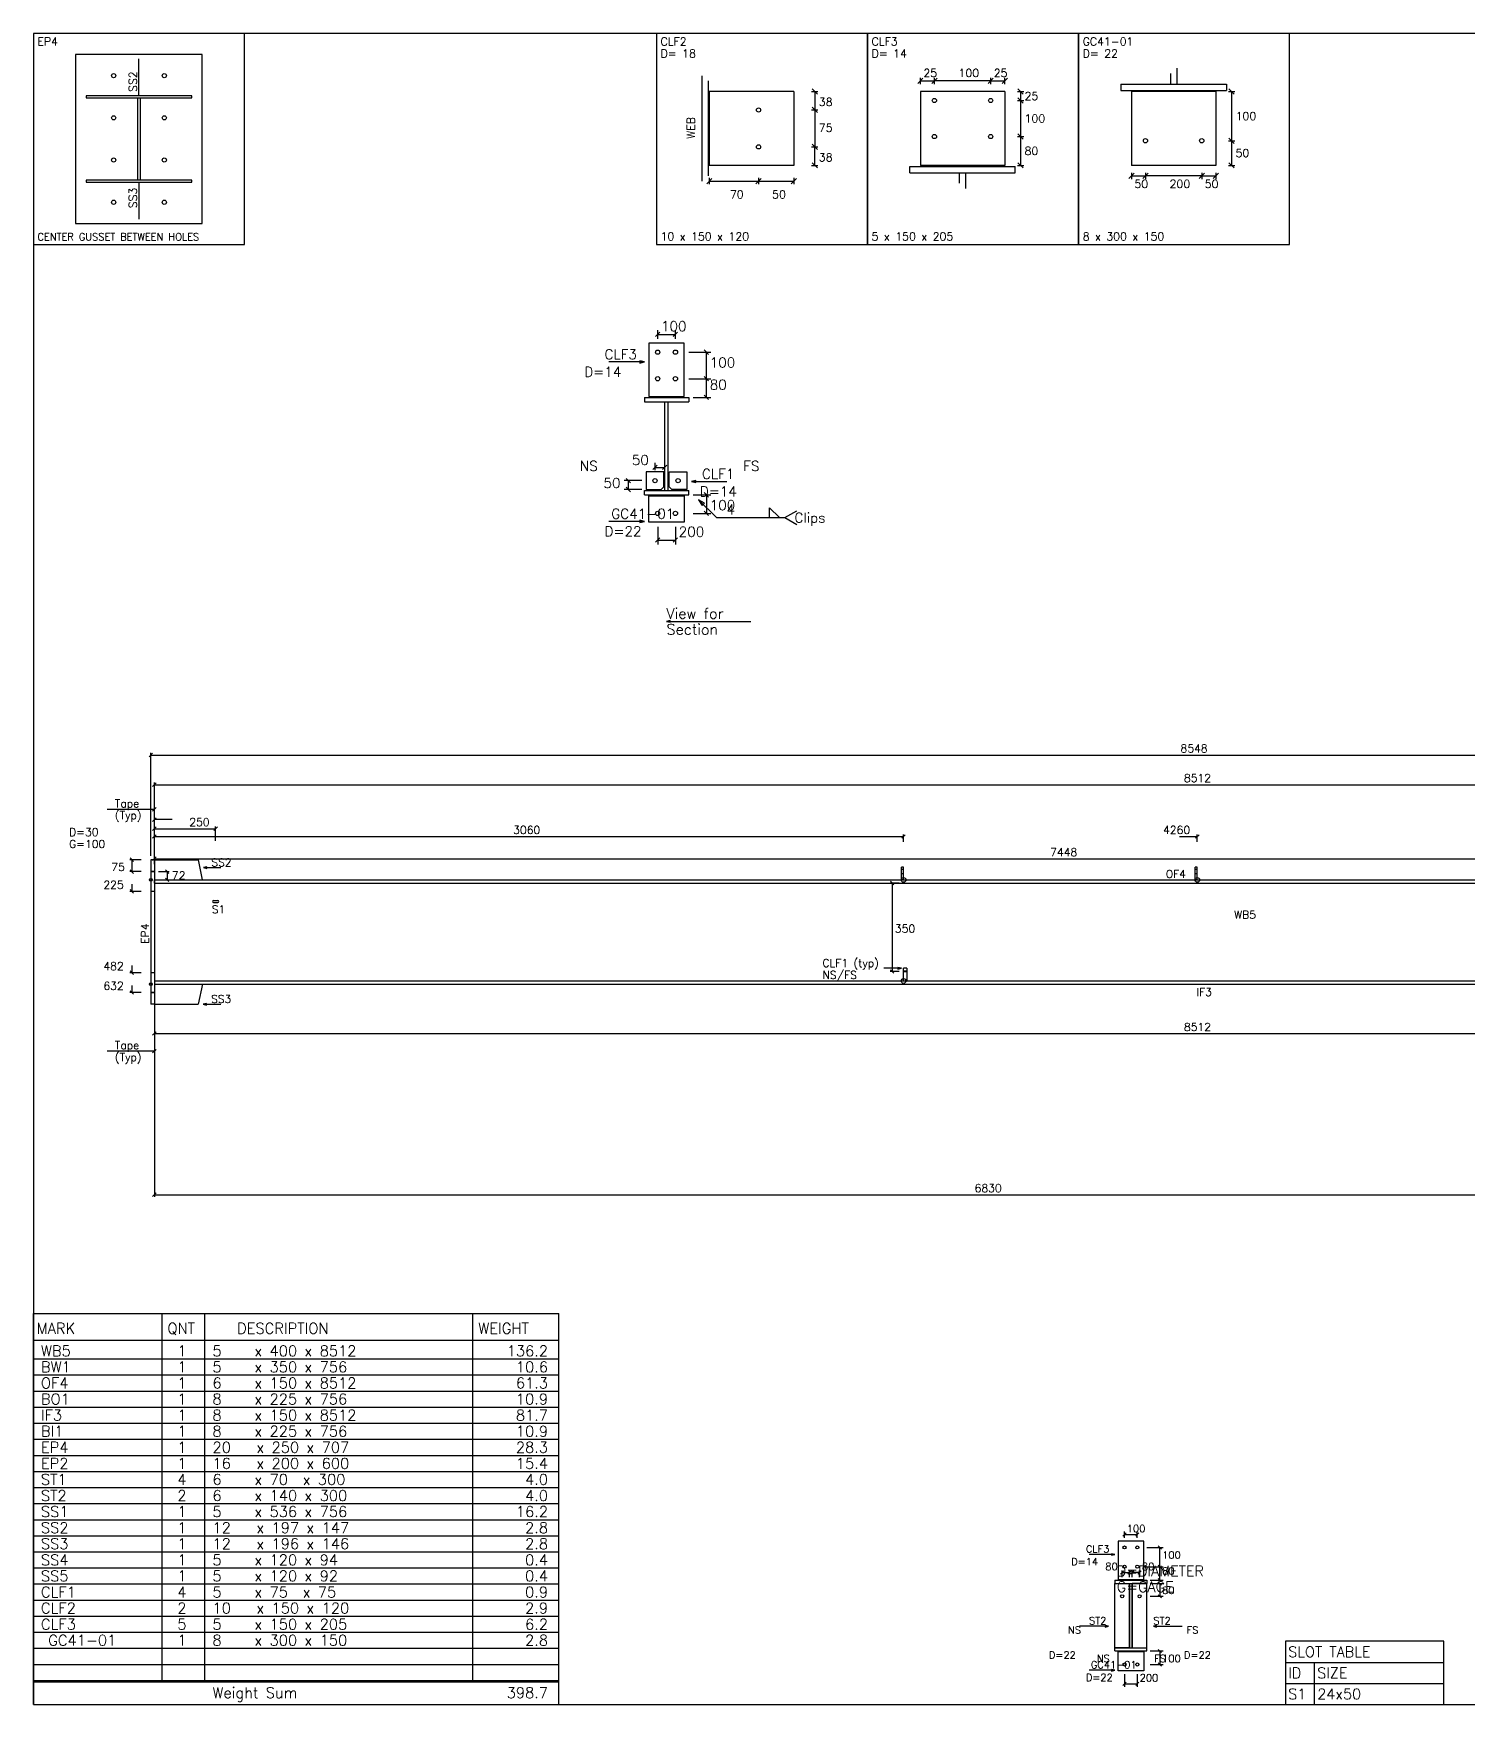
# Model space of a CAD drawing. Extents: x 0 to 879, y 0 to 594.
# Drawn here: x 0 to 510, y 0 to 594 of the extents above; entities that cross this region are included whole.
import ezdxf
from ezdxf.enums import TextEntityAlignment as Align

# ---------------------------------------------------------------- set-up
doc = ezdxf.new("R2010")
doc.units = 0
doc.linetypes.add('CONTIN', pattern=[0])
doc.linetypes.add('DASHED', pattern=[2.3812, 1.5875, -0.7937])
doc.layers.get('0').update_dxf_attribs({"linetype": 'CONTIN'})
for name, color, linetype in [('1', 7, 'CONTIN'), ('11', 7, 'CONTIN'), ('12', 2, 'CONTIN'), ('13', 2, 'CONTIN'), ('14', 7, 'CONTIN'), ('15', 6, 'CONTIN'), ('2', 7, 'CONTIN'), ('21', 7, 'CONTIN'), ('22', 7, 'CONTIN'), ('3', 1, 'CONTIN'), ('4', 1, 'CONTIN'), ('5', 7, 'CONTIN'), ('6', 4, 'CONTIN'), ('7', 3, 'DASHED'), ('9', 7, 'CONTIN')]:
    doc.layers.add(name, color=color, linetype=linetype)
doc.styles.add('SIMPLEX', font='SIMPLEX')

# ---------------------------------------------------------------- blocks, each defined once
blk = doc.blocks.new('SLOTTD')
at = {"layer": '6'}
for p, q in [((-25.4, 12.7), (25.4, 12.7)), ((-25.4, -12.7), (25.4, -12.7))]:
    blk.add_line(p, q, dxfattribs=at)
for centre, start, end in [((-25.4, 0), 90, 270), ((25.4, 0), 270, 90)]:
    blk.add_arc(centre, 12.7, start, end, dxfattribs=at)
blk = doc.blocks.new('ARROW')
at = {"layer": '2'}
blk.add_line((-0.635, -0.635), (0.635, 0.635), dxfattribs=at)
blk = doc.blocks.new('FLGHOL')
at = {"layer": '6'}
blk.add_solid([(-6.35, 0), (6.35, 0), (-6.35, 25.4), (6.35, 25.4)], dxfattribs=at)
blk = doc.blocks.new('WEBCLP2', base_point=(0, 152.4))
at = {"layer": '13'}
for p, q in [((-12.7, 0), (-12.7, 203.2)), ((-12.7, 203.2), (12.7, 203.2)), ((12.7, 0), (12.7, 203.2)), ((-12.7, 0), (12.7, 0))]:
    blk.add_line(p, q, dxfattribs=at)
at = {"layer": '6'}
for points in [[(-12.7, 144.78), (12.7, 144.78), (-12.7, 160.02), (12.7, 160.02)], [(-12.7, 43.18), (12.7, 43.18), (-12.7, 58.42), (12.7, 58.42)]]:
    blk.add_solid(points, dxfattribs=at)
blk = doc.blocks.new('ARROWP')
for p, q in [((0, 0), (-1.27, 0.317)), ((-1.27, 0.317), (-1.27, -0.317)), ((-1.27, -0.317), (0, 0))]:
    blk.add_line(p, q)
blk = doc.blocks.new('GRTCLPB')
at = {"layer": '13'}
for p, q in [((-12.7, 0), (-12.7, 152.4)), ((-12.7, 152.4), (12.7, 152.4)), ((-12.7, 0), (12.7, 0)), ((12.7, 0), (12.7, 152.4))]:
    blk.add_line(p, q, dxfattribs=at)
at = {"layer": '6'}
for points in [[(-12.7, 119.38), (12.7, 119.38), (-12.7, 134.62), (12.7, 134.62)], [(-12.7, 68.58), (12.7, 68.58), (-12.7, 83.82), (12.7, 83.82)]]:
    blk.add_solid(points, dxfattribs=at)
blk = doc.blocks.new('GRTCLP1')
at = {"layer": '13'}
for p, q in [((-12.7, 0), (-12.7, 101.6)), ((-12.7, 101.6), (12.7, 101.6)), ((-12.7, 0), (12.7, 0)), ((12.7, 0), (12.7, 101.6))]:
    blk.add_line(p, q, dxfattribs=at)
at = {"layer": '6'}
blk.add_solid([(-12.7, 68.58), (12.7, 68.58), (-12.7, 83.82), (12.7, 83.82)], dxfattribs=at)
blk = doc.blocks.new('BRCCLP', base_point=(12.7, 0))
at = {"layer": '1'}
blk.add_solid([(-12.7, 68.58), (12.7, 68.58), (-12.7, 83.82), (12.7, 83.82)], dxfattribs=at)
at = {"layer": '2'}
for p in [(-12.7, 101.6), (12.7, 0)]:
    blk.add_line(p, (12.7, 101.6), dxfattribs=at)
blk = doc.blocks.new('CIRCLE')
at = {"layer": '1'}
blk.add_circle((0, 0), 10.2, dxfattribs=at)
blk = doc.blocks.new('ASMPIECE', base_point=(12590, -5.999))
at = {"layer": '1'}
for p, q in [((12590, -5.999), (12590, 6.971)), ((12590, 6.971), (21102.48, 6.97)), ((21102.48, -5.999), (21102.48, 6.97)), ((12590, -5.999), (12590, -405.999)), ((12590, -5.999), (21102.48, -5.999)), ((21102.48, -406), (21102.48, -5.999)), ((12590, -405.999), (12590, -418.969)), ((12590, -405.999), (21102.48, -406)), ((15662.97, -354.121), (15662.97, -406)), ((18362.97, -354.122), (18362.97, -406)), ((21102.48, -406), (21102.48, -418.969)), ((12590, -418.969), (21102.48, -418.969)), ((18147.52, -418.969), (18633.2, -1174.968)), ((18684, -1174.968), (18684, -418.969)), ((19050, -418.969), (18684, -418.969)), ((18696.97, -1174.968), (18696.97, -418.969)), ((19037.03, -418.969), (19037.03, -1174.968)), ((19050, -418.969), (19050, -1174.968)), ((18684, -1174.968), (18633.2, -1174.968)), ((19050, -1174.968), (18684, -1174.968))]:
    blk.add_line(p, q, dxfattribs=at)
at = {"layer": '12'}
for p, q in [((12590, 89.256), (12575.59, 89.256)), ((12575.59, 89.256), (12575.59, -501.254)), ((12590, 89.256), (12590, -501.254)), ((21102.48, 89.255), (21116.89, 89.255)), ((21102.48, 89.255), (21102.48, -501.255)), ((21116.89, 89.255), (21116.89, -501.255)), ((12590, -501.254), (12575.59, -501.254)), ((21102.48, -501.255), (21116.89, -501.255))]:
    blk.add_line(p, q, dxfattribs=at)
at = {"layer": '15'}
for centre in [(15650.001, 6.971), (16850, 6.971), (18350, 6.97), (19850, 6.97), (20850.002, 6.97), (20037.5, -49.231), (15650, -406), (18350, -406), (19424.322, -418.969)]:
    blk.add_circle(centre, 9.684, dxfattribs=at)
at = {"layer": '2'}
for p, q in [((12575.59, 104.919), (12575.59, 525.755)), ((12575.59, 517.108), (21116.89, 517.108)), ((21116.89, 104.918), (21116.89, 525.754)), ((12590, 93.435), (12590, 404.705)), ((12590, 396.059), (21102.48, 396.058)), ((21102.48, 93.434), (21102.48, 404.705)), ((12590, 91.949), (12590, 262.04)), ((12662.05, 253.393), (12590, 253.393)), ((12590, 166.929), (12590, 224.572)), ((12590, 215.925), (12840, 215.925)), ((12840, 166.929), (12840, 224.572)), ((18611.95, 253.393), (18684, 253.393)), ((18684, 66.054), (18684, 262.039)), ((18977.95, 253.393), (19050, 253.393)), ((19050, 66.054), (19050, 262.039)), ((19347.95, 253.393), (19420, 253.393)), ((19420, 66.054), (19420, 262.039)), ((19815.41, 215.925), (19850, 215.925)), ((19850, 166.929), (19850, 224.572)), ((20115.41, 261.117), (20150, 261.117)), ((20150, 166.929), (20150, 269.763)), ((12590, 162.606), (12590, 192.868)), ((12590, 184.222), (15650, 184.222)), ((15650, 162.606), (15650, 192.868)), ((16777.95, 184.222), (16850, 184.222)), ((16850, 162.606), (16850, 192.868)), ((18277.95, 184.222), (18350, 184.222)), ((18350, 162.606), (18350, 192.868)), ((19777.95, 184.222), (19850, 184.222)), ((19850, 162.606), (19850, 192.868)), ((20777.95, 184.222), (20850, 184.222)), ((20850, 162.606), (20850, 192.868)), ((12535.24, 89.256), (12489.12, 89.256)), ((12497.77, 89.256), (12497.77, 40.836)), ((12590, 71.819), (12590, 102.081)), ((12590, 93.435), (20037.5, 93.434)), ((20037.5, 71.818), (20037.5, 102.081)), ((21157.24, 89.255), (21203.35, 89.255)), ((21194.71, 89.255), (21194.71, 40.835)), ((12535.24, 40.836), (12489.12, 40.836)), ((12607.29, 40.836), (12650.52, 40.836)), ((12607.29, 6.971), (12650.52, 6.971)), ((12641.88, 40.836), (12641.88, 6.971)), ((21085.18, 40.835), (21041.95, 40.835)), ((21085.18, 6.97), (21041.95, 6.97)), ((21050.6, 40.835), (21050.6, 6.97)), ((21157.24, 40.835), (21203.35, 40.835)), ((12535.24, -39.864), (12489.12, -39.864)), ((12497.77, -11.043), (12497.77, -39.864)), ((15632.71, -5.999), (15595.24, -5.999)), ((15603.88, -5.999), (15603.88, -367.091)), ((18367.29, -5.999), (18404.76, -5.999)), ((18396.11, -5.999), (18396.11, -367.091)), ((19832.71, -5.999), (19795.24, -5.999)), ((19803.88, -5.999), (19803.88, -80.999)), ((20054.79, -5.999), (20092.26, -5.999)), ((20054.79, -49.231), (20092.26, -49.231)), ((20083.61, -5.999), (20083.61, -49.231)), ((21157.24, -39.864), (21203.35, -39.864)), ((21194.71, -11.043), (21194.71, -39.864)), ((19832.71, -80.999), (19795.24, -80.999)), ((12535.24, -372.134), (12489.12, -372.134)), ((12497.77, -343.313), (12497.77, -372.134)), ((15632.71, -367.091), (15595.24, -367.091)), ((18367.29, -367.091), (18404.76, -367.091)), ((21157.24, -372.135), (21203.35, -372.135)), ((21194.71, -343.314), (21194.71, -372.135)), ((12535.24, -452.834), (12489.12, -452.834)), ((12497.77, -424.013), (12497.77, -452.834)), ((12590, -476.612), (12590, -1287.948)), ((19420, -476.612), (19420, -1287.948)), ((21157.24, -452.835), (21203.35, -452.835)), ((21194.71, -424.014), (21194.71, -452.835)), ((21102.48, -505.433), (21102.48, -629.365)), ((12590, -620.718), (21102.48, -620.719)), ((19054.32, -924.968), (19106.2, -924.968)), ((19097.55, -950.907), (19097.55, -924.968)), ((19054.32, -1024.968), (19088.91, -1024.968)), ((19080.26, -1024.968), (19080.26, -1174.968)), ((19054.32, -1174.968), (19088.91, -1174.968)), ((12590, -1279.301), (19420, -1279.301))]:
    blk.add_line(p, q, dxfattribs=at)
at = {"layer": '3'}
for p, q in [((12590, 93.435), (12590, 381.648)), ((12590, 295.184), (12396.32, 295.184)), ((21016.06, 71.53), (20944, 71.53)), ((12789.88, 56.976), (12861.93, 56.976)), ((18337.03, 45.879), (18264.98, 45.879)), ((19976.97, -49.231), (19904.92, -49.231)), ((19425.76, -154.42), (19353.71, -154.42)), ((19052.88, -260.741), (19124.94, -260.741)), ((15641.35, -354.294), (15569.3, -354.294)), ((18689.76, -357.58), (18617.71, -357.58)), ((19432.97, -453.555), (19505.02, -453.555)), ((12590, -505.433), (12590, -629.365)), ((12590, -505.433), (12590, -707.182)), ((12788.88, -501.254), (12860.93, -501.254)), ((21004.34, -483.529), (20932.29, -483.529)), ((18681.12, -638.689), (18609.06, -638.689)), ((19052.88, -638.689), (19124.93, -638.689)), ((12590, -692.771), (12396.32, -692.771)), ((18387.48, -764.689), (18315.43, -764.689))]:
    blk.add_line(p, q, dxfattribs=at)
at = {"layer": '9'}
for p, q in [((12590, 89.256), (12770.32, 89.256)), ((12787, 6.971), (12770.32, 89.256)), ((21018.94, 6.97), (21102.48, 89.255)), ((18684, -406), (18684, -106)), ((18684, -106), (18692.65, -106)), ((18692.65, -106), (18692.65, -406)), ((19041.35, -406), (19041.35, -106)), ((19041.35, -106), (19050, -106)), ((19050, -106), (19050, -406)), ((19420, -406), (19420, -106)), ((19420, -106), (19428.64, -106)), ((19428.64, -106), (19428.64, -406)), ((18684, -406), (18692.65, -406)), ((19041.35, -406), (19050, -406)), ((19420, -406), (19428.64, -406)), ((12786, -418.969), (12769.32, -501.254)), ((21007.22, -418.969), (21102.48, -501.255)), ((12590, -501.254), (12769.32, -501.254))]:
    blk.add_line(p, q, dxfattribs=at)
at = {"layer": '1', "xscale": -0.34, "yscale": 0.34, "zscale": 0.34}
for p in [(15645.68, 6.971), (16845.68, 6.971), (18345.68, 6.97), (19845.68, 6.97), (20845.68, 6.97)]:
    blk.add_blockref('GRTCLPB', p, dxfattribs=at)
at = {"layer": '1', "xscale": 0.34, "yscale": 0.34, "zscale": 0.34, "rotation": -90}
blk.add_blockref('WEBCLP2', (20037.5, -53.554), dxfattribs=at)
at = {"layer": '15', "xscale": 0.567, "yscale": 0.567, "zscale": 0.567}
for p in [(12575.59, 6.971), (21116.89, 6.97), (12575.59, -418.969), (21116.89, -418.969)]:
    blk.add_blockref('CIRCLE', p, dxfattribs=at)
at = {"layer": '2', "xscale": 11.347, "yscale": 11.347, "zscale": 11.347}
for p, rotation in [((12575.59, 517.108), 180), ((12590, 396.059), 180), ((12590, 253.393), 180), ((12590, 215.925), 180), ((12590, 184.222), 180), ((12497.77, 89.256), 90), ((12590, 93.435), 180), ((21194.71, 89.255), 90), ((12497.77, 40.836), -90), ((12641.88, 40.836), 90), ((12641.88, 6.971), -90), ((15603.88, -5.999), 90), ((18396.11, -5.999), 90), ((19803.88, -5.999), 90), ((20083.61, -5.999), 90), ((21050.6, 40.835), 90), ((21050.6, 6.97), -90), ((21194.71, 40.835), -90), ((12497.77, -39.864), -90), ((20083.61, -49.231), -90), ((21194.71, -39.864), -90), ((19803.88, -80.999), -90), ((12497.77, -372.134), -90), ((15603.88, -367.091), -90), ((18396.11, -367.091), -90), ((21194.71, -372.135), -90), ((12497.77, -452.834), -90), ((21194.71, -452.835), -90), ((19097.55, -924.968), 90), ((19080.26, -1024.968), 90), ((19080.26, -1174.968), -90), ((12590, -1279.301), 180)]:
    blk.add_blockref('ARROW', p, dxfattribs=dict(at, rotation=rotation))
for p in [(21116.89, 517.108), (21102.48, 396.058), (12840, 215.925), (18684, 253.393), (19050, 253.393), (19420, 253.393), (19850, 215.925), (20150, 261.117), (15650, 184.222), (16850, 184.222), (18350, 184.222), (19850, 184.222), (20850, 184.222), (20037.5, 93.434), (21102.48, -620.719), (19420, -1279.301)]:
    blk.add_blockref('ARROW', p, dxfattribs=at)
at = {"layer": '3', "xscale": 11.347, "yscale": 11.347, "zscale": 11.347}
for name, p in [('ARROW', (12590, 295.184)), ('ARROWP', (21016.06, 71.53)), ('ARROWP', (18337.03, 45.879)), ('ARROWP', (19976.97, -49.231)), ('ARROWP', (19425.76, -154.42)), ('ARROWP', (15641.35, -354.294)), ('ARROWP', (18689.76, -357.58)), ('ARROWP', (21004.34, -483.529)), ('ARROWP', (18681.12, -638.689)), ('ARROW', (12590, -692.771)), ('ARROWP', (18387.48, -764.689))]:
    blk.add_blockref(name, p, dxfattribs=at)
at = {"layer": '3', "xscale": 11.347, "yscale": 11.347, "zscale": 11.347, "rotation": 180}
for name, p in [('ARROWP', (12789.88, 56.976)), ('ARROWP', (19052.88, -260.741)), ('ARROWP', (19432.97, -453.555)), ('ARROWP', (12788.88, -501.254)), ('ARROW', (12590, -620.718)), ('ARROWP', (19052.88, -638.689))]:
    blk.add_blockref(name, p, dxfattribs=at)
at = {"layer": '6'}
for p, xscale, yscale, zscale, rotation in [((12575.59, 40.836), 0.511, 0.567, 0.567, -90), ((21102.48, 40.835), 0.511, 0.567, 0.567, -90), ((12575.59, -39.864), 0.511, 0.567, 0.567, -90), ((21102.48, -39.864), 0.511, 0.567, 0.567, -90), ((19428.64, -186), 0.511, 0.34, 0.34, 90), ((12575.59, -372.134), 0.511, 0.567, 0.567, -90), ((21102.48, -372.135), 0.511, 0.567, 0.567, -90), ((12575.59, -452.834), 0.511, 0.567, 0.567, -90), ((21102.48, -452.835), 0.511, 0.567, 0.567, -90), ((19037.03, -924.968), -0.511, -0.511, -0.511, 90), ((19037.03, -1024.968), -0.511, -0.511, -0.511, 90)]:
    blk.add_blockref('FLGHOL', p, dxfattribs=dict(at, xscale=xscale, yscale=yscale, zscale=zscale, rotation=rotation))
at = {"layer": '6', "xscale": 0.34, "yscale": 0.34, "zscale": 0.34}
for p in [(12840, -80.999), (19850, -80.999), (20150, -80.999)]:
    blk.add_blockref('SLOTTD', p, dxfattribs=at)
at = {"layer": '7', "xscale": -0.511, "yscale": 0.511, "zscale": 0.511}
for p in [(15650, -406), (18350, -406)]:
    blk.add_blockref('BRCCLP', p, dxfattribs=at)
at = {"layer": '7', "xscale": 0.34, "yscale": 0.34, "zscale": 0.34, "rotation": 180}
blk.add_blockref('GRTCLP1', (19420, -418.969), dxfattribs=at)
at = {"style": 'SIMPLEX'}
blk.add_text('BW1', height=32.28, rotation=-1.571, dxfattribs=at).set_placement((18834.72, -829.249))
at = {"layer": '11', "style": 'SIMPLEX'}
for s, p in [('8548', (16781.68, 527.868)), ('8512', (16795.44, 406.818)), ('6094', (18544.12, 264.153)), ('6460', (18910.12, 264.153)), ('6830', (19280.12, 264.153)), ('7560', (20010.12, 271.877)), ('250', (12732.4, 226.685)), ('3060', (14055.44, 194.982)), ('4260', (16710.12, 194.982)), ('5760', (18210.12, 194.982)), ('7260', (19710.12, 226.685)), ('7260', (19710.12, 194.982)), ('8260', (20710.12, 194.982)), ('75', (12413.8, 43.526)), ('7448', (16249.19, 104.195)), ('50', (21214.11, 43.525)), ('225', (12381.52, -29.104)), ('72', (12661.28, 9.661)), ('44', (20966.63, 9.66)), ('150', (21214.11, -29.104)), ('75', (19719.92, -65.019)), ('150', (20103.02, -49.135)), ('350', (15614.65, -208.065)), ('350', (18415.52, -208.065)), ('482', (12381.52, -361.374)), ('450', (21214.11, -361.375)), ('632', (12381.52, -442.074)), ('550', (21214.11, -442.075)), ('8512', (16795.44, -609.958)), ('250', (19116.96, -956.172)), ('150', (19099.67, -1121.488)), ('6830', (15940.44, -1268.541))]:
    blk.add_text(s, height=32.28, dxfattribs=at).set_placement(p)
at = {"layer": '21', "style": 'SIMPLEX'}
for s, p in [('D=30', (12241.26, 186.095)), ('D=22', (21232.17, 186.095)), ('G=100', (12241.26, 137.676)), ('G=100', (21232.17, 137.675)), ('Slot=22x56', (19069.31, -1223.388)), ('G=100', (19069.31, -1271.808))]:
    blk.add_text(s, height=32.28, dxfattribs=at).set_placement(p)
at = {"layer": '3', "style": 'SIMPLEX'}
for s, p in [('Tape', (12428.6, 303.254)), ('(Typ)', (12428.6, 254.834)), ('SS2', (12822.16, 62.356)), ('CLF3(typ)', (18046.51, 51.259)), ('SS4', (20919.22, 76.91)), ('OF4', (16720.88, 15.041)), ('CLF2 (typ)', (19654.18, -43.851)), ('NS/FS', (19654.18, -92.271)), ('S1', (12823.86, -129.419)), ('WB5', (17000, -151.259)), ('ST2', (19264.36, -149.04)), ('S1', (19833.86, -129.419)), ('S1', (20133.86, -129.419)), ('NS/FS', (19264.36, -197.46)), ('ST1', (19085.16, -255.361)), ('NS/FS', (19085.16, -303.78)), ('CLF1 (typ)', (15318.55, -348.914)), ('ST1', (18528.37, -352.2)), ('NS/FS', (15318.55, -397.334)), ('NS/FS', (18528.37, -400.62)), ('SS3', (12821.16, -495.874)), ('IF3', (16846.24, -467.389)), (' GC41-01(typ)', (19465.25, -448.175)), ('SS5', (20907.5, -478.149)), ('BI1', (18584.28, -633.309)), ('BO1', (19085.16, -633.309)), ('Tape', (12428.6, -684.702)), ('(Typ)', (12428.6, -733.121)), ('SS1', (18290.64, -759.309))]:
    blk.add_text(s, height=32.28, dxfattribs=at).set_placement(p)
for s, p in [('EP4', (12567.52, -254.419)), ('EP2', (21157.24, -254.42))]:
    blk.add_text(s, height=32.28, rotation=90, dxfattribs=at).set_placement(p)
blk = doc.blocks.new('ASMBASE')
for p, q in [((25.4, 25.4), (0, 25.4)), ((0, 25.4), (0, 0)), ((25.4, 0), (25.4, 25.4)), ((20.32, 22.86), (5.08, 22.86)), ((5.08, 22.86), (5.08, 2.54)), ((12.7, 17.882), (12.7, 22.352)), ((20.32, 2.54), (20.32, 22.86)), ((19.05, 17.882), (6.35, 17.882)), ((6.35, 17.882), (6.35, 17.628)), ((6.35, 17.628), (19.05, 17.628)), ((12.573, 17.628), (12.827, 17.628)), ((12.573, 7.739), (12.573, 17.628)), ((12.827, 17.628), (12.827, 7.739)), ((19.05, 17.628), (19.05, 17.882)), ((19.05, 7.739), (6.35, 7.739)), ((6.35, 7.739), (6.35, 7.485)), ((6.35, 7.485), (19.05, 7.485)), ((12.827, 7.739), (12.573, 7.739)), ((12.7, 7.485), (12.7, 3.048)), ((19.05, 7.485), (19.05, 7.739)), ((5.08, 2.54), (20.32, 2.54)), ((0, 0), (25.4, 0))]:
    blk.add_line(p, q)
at = {"layer": '1'}
for centre in [(9.652, 20.32), (15.748, 20.32), (9.652, 15.24), (15.748, 15.24), (9.652, 10.16), (15.748, 10.16), (9.652, 5.08), (15.748, 5.08)]:
    blk.add_circle(centre, 0.254, dxfattribs=at)
at = {"layer": '1', "style": 'SIMPLEX'}
for s, height, p in [('EP4', 0.963, (0.482, 23.955)), ('CENTER GUSSET BETWEEN HOLES', 0.867, (0.482, 0.482))]:
    blk.add_text(s, height=height, dxfattribs=at).set_placement(p)
for s, p in [('SS2', (12.459, 18.363)), ('SS3', (12.459, 4.353))]:
    blk.add_text(s, height=0.963, rotation=90, dxfattribs=at).set_placement(p)
blk = doc.blocks.new('ASMPLATE')
at = {"layer": '14'}
for p, q in [((0, 0), (0, 139.065)), ((0, 139.065), (186.69, 139.065)), ((45.72, 8.096), (45.72, 139.065)), ((60.96, 8.096), (60.96, 139.065)), ((156.21, 8.096), (156.21, 139.065)), ((156.21, 8.096), (156.21, 139.065)), ((186.69, 8.096), (186.69, 139.065)), ((186.69, 0), (186.69, 139.065)), ((0, 129.54), (186.69, 129.54)), ((0, 122.873), (186.69, 122.873)), ((0, 117.158), (186.69, 117.158)), ((0, 111.443), (186.69, 111.443)), ((0, 105.728), (186.69, 105.728)), ((0, 100.013), (186.69, 100.013)), ((0, 94.298), (186.69, 94.298)), ((0, 88.583), (186.69, 88.583)), ((0, 82.868), (186.69, 82.868)), ((0, 77.153), (186.69, 77.153)), ((0, 71.438), (186.69, 71.438)), ((0, 65.723), (186.69, 65.723)), ((0, 60.008), (186.69, 60.008)), ((0, 54.293), (186.69, 54.293)), ((0, 48.578), (186.69, 48.578)), ((0, 42.863), (186.69, 42.863)), ((0, 37.148), (186.69, 37.148)), ((0, 31.433), (186.69, 31.433)), ((0, 25.718), (186.69, 25.718)), ((0, 20.003), (186.69, 20.003)), ((0, 14.288), (186.69, 14.288)), ((0, 8.573), (186.69, 8.573)), ((0, 8.096), (186.69, 8.096)), ((0, 0), (186.69, 0))]:
    blk.add_line(p, q, dxfattribs=at)
at = {"layer": '14', "style": 'SIMPLEX'}
for s, p in [('MARK', (1.143, 131.826)), ('QNT', (47.625, 131.826)), ('DESCRIPTION', (72.39, 131.826)), ('WEIGHT', (158.115, 131.826)), ('WB5', (2.667, 123.825)), ('  1', (45.91, 123.825)), ('5    x 400 x 8512', (63.627, 123.825)), ('BW1', (2.667, 118.11)), ('  1', (45.91, 118.11)), ('5    x 350 x 756', (63.627, 118.11)), ('OF4', (2.667, 112.395)), ('  1', (45.91, 112.395)), ('6    x 150 x 8512', (63.627, 112.395)), ('BO1', (2.667, 106.68)), ('  1', (45.91, 106.68)), ('8    x 225 x 756', (63.627, 106.68)), ('IF3', (2.667, 100.965)), ('  1', (45.91, 100.965)), ('8    x 150 x 8512', (63.627, 100.965)), ('BI1', (2.667, 95.25)), ('  1', (45.91, 95.25)), ('8    x 225 x 756', (63.627, 95.25)), ('EP4', (2.667, 89.535)), ('  1', (45.91, 89.535)), ('20   x 250 x 707', (63.627, 89.535)), ('EP2', (2.667, 83.82)), ('  1', (45.91, 83.82)), ('16   x 200 x 600', (63.627, 83.82)), ('ST1', (2.667, 78.105)), ('  4', (45.91, 78.105)), ('6    x 70  x 300', (63.627, 78.105)), ('ST2', (2.667, 72.39)), ('  2', (45.91, 72.39)), ('6    x 140 x 300', (63.627, 72.39)), ('SS1', (2.667, 66.675)), ('  1', (45.91, 66.675)), ('5    x 536 x 756', (63.627, 66.675)), ('SS2', (2.667, 60.96)), ('  1', (45.91, 60.96)), ('12   x 197 x 147', (63.627, 60.96)), ('SS3', (2.667, 55.245)), ('  1', (45.91, 55.245)), ('12   x 196 x 146', (63.627, 55.245)), ('SS4', (2.667, 49.53)), ('SS5', (2.667, 43.815)), ('  1', (45.91, 49.53)), ('  1', (45.91, 43.815)), ('5    x 120 x 94', (63.627, 49.53)), ('5    x 120 x 92', (63.627, 43.815)), ('CLF1', (2.667, 38.1)), ('  4', (45.91, 38.1)), ('5    x 75  x 75', (63.627, 38.1)), ('CLF2', (2.667, 32.385)), ('  2', (45.91, 32.385)), ('10   x 150 x 120', (63.627, 32.385)), ('CLF3', (2.667, 26.67)), ('  5', (45.91, 26.67)), ('5    x 150 x 205', (63.627, 26.67)), (' GC41-01', (2.667, 20.955)), ('  1', (45.91, 20.955)), ('8    x 300 x 150', (63.627, 20.955)), ('Weight Sum', (63.627, 2.286))]:
    blk.add_text(s, height=3.81, dxfattribs=at).set_placement(p)
for s, p in [('  136.2', (182.88, 123.825)), ('   10.6', (182.88, 118.11)), ('   61.3', (182.88, 112.395)), ('   10.9', (182.88, 106.68)), ('   81.7', (182.88, 100.965)), ('   10.9', (182.88, 95.25)), ('   28.3', (182.88, 89.535)), ('   15.4', (182.88, 83.82)), ('    4.0', (182.88, 78.105)), ('    4.0', (182.88, 72.39)), ('   16.2', (182.88, 66.675)), ('    2.8', (182.88, 60.96)), ('    2.8', (182.88, 55.245)), ('    0.4', (182.88, 49.53)), ('    0.4', (182.88, 43.815)), ('    0.9', (182.88, 38.1)), ('    2.9', (182.88, 32.385)), ('    6.2', (182.88, 26.67)), ('    2.8', (182.88, 20.955)), ('  398.7', (182.88, 2.286))]:
    blk.add_text(s, height=3.81, dxfattribs=at).set_placement(p, align=Align.RIGHT)
blk = doc.blocks.new('ASMSECTN')
at = {"layer": '1'}
for p, q in [((-6.35, 27.94), (6.35, 27.94)), ((-6.35, 27.94), (-6.35, 26.67)), ((-6.35, 26.67), (6.35, 26.67)), ((-0.508, 1.27), (-0.508, 26.67)), ((0.508, 1.27), (0.508, 26.67)), ((6.35, 27.94), (6.35, 26.67)), ((-6.35, 0), (-6.35, 1.27)), ((-6.35, 1.27), (6.35, 1.27)), ((-6.35, 0), (6.35, 0)), ((6.35, 0), (6.35, 1.27))]:
    blk.add_line(p, q, dxfattribs=at)
at = {"layer": '13'}
for p, q in [((5.08, 43.434), (-5.08, 43.434)), ((-5.08, 43.434), (-5.08, 28.194)), ((5.08, 28.194), (5.08, 43.434)), ((-5.08, 28.194), (5.08, 28.194)), ((-0.762, 6.604), (-5.842, 6.604)), ((-5.842, 6.604), (-5.842, 1.524)), ((-0.762, 2.286), (-0.762, 6.604)), ((0.762, 6.604), (5.842, 6.604)), ((0.762, 2.286), (0.762, 6.604)), ((5.842, 6.604), (5.842, 1.524)), ((-5.842, 1.524), (-1.524, 1.524)), ((-0.762, 2.286), (-1.524, 1.524)), ((0.762, 2.286), (1.524, 1.524)), ((5.842, 1.524), (1.524, 1.524)), ((-5.08, -0.254), (5.08, -0.254)), ((-5.08, -7.874), (-5.08, -0.254)), ((5.08, -0.254), (5.08, -7.874)), ((5.08, -7.874), (-5.08, -7.874))]:
    blk.add_line(p, q, dxfattribs=at)
at = {"layer": '3'}
for p, q in [((-2.54, 44.704), (-2.54, 47.244)), ((-2.54, 45.974), (2.54, 45.974)), ((2.54, 44.704), (2.54, 47.244)), ((6.35, 40.894), (12.7, 40.894)), ((11.43, 27.94), (11.43, 40.894)), ((-6.35, 38.1), (-16.51, 38.1)), ((6.35, 33.274), (12.7, 33.274)), ((7.62, 27.94), (12.7, 27.94)), ((-3.302, 7.112), (-3.302, 9.144)), ((-3.302, 7.874), (-0.508, 7.874)), ((-0.508, 7.874), (-0.508, 9.144)), ((-7.112, 4.064), (-12.192, 4.064)), ((-7.112, 1.524), (-12.192, 1.524)), ((-10.922, 1.524), (-10.922, 4.064)), ((7.112, 3.81), (17.272, 3.81)), ((7.62, 0), (12.7, 0)), ((11.43, 0), (11.43, -5.334)), ((-6.35, -7.62), (-16.51, -7.62)), ((-2.54, -9.144), (-2.54, -14.224)), ((2.54, -9.144), (2.54, -14.224)), ((7.62, -5.334), (12.7, -5.334)), ((-2.54, -12.954), (2.54, -12.954))]:
    blk.add_line(p, q, dxfattribs=at)
at = {"layer": '4'}
for p, q in [((9.195, -1.422), (14.315, -6.543)), ((29.535, -3.698), (32.38, -6.543)), ((29.535, -6.543), (29.535, -3.698)), ((33.945, -6.543), (37.358, -4.552)), ((14.315, -6.543), (33.091, -6.543)), ((33.091, -6.543), (33.945, -6.543)), ((33.945, -6.543), (37.358, -8.534))]:
    blk.add_line(p, q, dxfattribs=at)
at = {"layer": '1'}
for p, rotation in [((-2.54, 45.974), 180), ((11.43, 40.894), 90), ((11.43, 33.274), 270), ((11.43, 33.274), 90), ((11.43, 27.94), 270), ((-0.508, 7.874), 180), ((-10.922, 4.064), 270), ((-10.922, 1.524), 90), ((11.43, 0), 90), ((11.43, -5.334), 270), ((-2.54, -12.954), 180)]:
    blk.add_blockref('ARROW', p, dxfattribs=dict(at, rotation=rotation))
for p in [(2.54, 45.974), (-3.302, 7.874), (2.54, -12.954)]:
    blk.add_blockref('ARROW', p, dxfattribs=at)
at = {"layer": '1', "xscale": 0.06, "yscale": 0.06, "zscale": 0.06}
for p in [(-2.54, 40.894), (2.54, 40.894), (-2.54, 33.274), (2.54, 33.274), (-3.302, 4.064), (3.302, 4.064)]:
    blk.add_blockref('CIRCLE', p, dxfattribs=at)
at = {"layer": '1', "xscale": 0.06, "yscale": 0.06, "zscale": 0.06, "rotation": 90}
for p in [(-2.54, -5.334), (2.54, -5.334)]:
    blk.add_blockref('CIRCLE', p, dxfattribs=at)
at = {"layer": '3'}
for p in [(-6.35, 38.1), (-6.35, -7.62)]:
    blk.add_blockref('ARROWP', p, dxfattribs=at)
at = {"layer": '3', "rotation": 180}
blk.add_blockref('ARROWP', (7.112, 3.81), dxfattribs=at)
at = {"layer": '4', "xscale": 1.5, "yscale": 1.5, "zscale": 1.5, "rotation": 135}
blk.add_blockref('ARROWP', (9.195, -1.422), dxfattribs=at)
at = {"layer": '1', "style": 'SIMPLEX'}
for s, p in [('CLF3', (-17.78, 38.862)), ('CLF1', (10.16, 4.572)), (' GC41-01', (-17.78, -6.858))]:
    blk.add_text(s, height=2.845, dxfattribs=at).set_placement(p)
at = {"layer": '21', "style": 'SIMPLEX'}
for s, p in [('D=14', (-23.571, 33.833)), ('D=14', (9.55, -0.457)), ('D=22', (-17.78, -11.887))]:
    blk.add_text(s, height=2.845, dxfattribs=at).set_placement(p)
at = {"layer": '3', "style": 'SIMPLEX'}
for s, p in [('100', (-1.592, 46.922)), ('100', (12.378, 36.508)), ('80', (12.378, 30.158)), ('NS', (-24.841, 6.858)), ('50', (-9.94, 8.568)), ('FS', (21.996, 6.858)), ('50', (-18.068, 1.964)), ('100', (12.378, -4.386)), ('200', (3.488, -12.006))]:
    blk.add_text(s, height=2.845, dxfattribs=at).set_placement(p)
at = {"layer": '4', "style": 'SIMPLEX'}
blk.add_text('Clips', height=2.845, dxfattribs=at).set_placement((36.647, -7.965))
at = {"layer": '5', "style": 'SIMPLEX'}
blk.add_text('4', height=2.845, dxfattribs=at).set_placement((17.16, -5.595))
blk = doc.blocks.new('ASMSECT2')
at = {"layer": '1'}
for p, q in [((-6.35, 27.94), (6.35, 27.94)), ((-6.35, 27.94), (-6.35, 26.67)), ((-6.35, 26.67), (6.35, 26.67)), ((-0.508, 1.27), (-0.508, 26.67)), ((0.508, 1.27), (0.508, 26.67)), ((6.35, 27.94), (6.35, 26.67)), ((-6.35, 0), (-6.35, 1.27)), ((-6.35, 1.27), (6.35, 1.27)), ((-6.35, 0), (6.35, 0)), ((6.35, 0), (6.35, 1.27))]:
    blk.add_line(p, q, dxfattribs=at)
at = {"layer": '13'}
for p, q in [((5.08, 43.434), (-5.08, 43.434)), ((-5.08, 43.434), (-5.08, 28.194)), ((5.08, 28.194), (5.08, 43.434)), ((-6.35, 1.27), (-6.35, 26.67)), ((-6.35, 26.67), (-0.508, 26.67)), ((-5.08, 28.194), (5.08, 28.194)), ((-0.508, 26.67), (-0.508, 1.27)), ((6.35, 26.67), (0.508, 26.67)), ((0.508, 26.67), (0.508, 1.27)), ((6.35, 1.27), (6.35, 26.67)), ((-0.508, 1.27), (-6.35, 1.27)), ((0.508, 1.27), (6.35, 1.27)), ((-5.08, -0.254), (5.08, -0.254)), ((-5.08, -7.874), (-5.08, -0.254)), ((5.08, -0.254), (5.08, -7.874)), ((5.08, -7.874), (-5.08, -7.874))]:
    blk.add_line(p, q, dxfattribs=at)
at = {"layer": '3'}
for p, q in [((-2.54, 44.704), (-2.54, 47.244)), ((2.54, 44.704), (2.54, 47.244)), ((-2.54, 45.974), (2.54, 45.974)), ((6.35, 40.894), (12.7, 40.894)), ((11.43, 27.94), (11.43, 40.894)), ((-6.35, 38.1), (-16.51, 38.1)), ((6.35, 33.274), (12.7, 33.274)), ((-3.429, 29.21), (-3.429, 31.75)), ((-3.429, 30.988), (-0.508, 30.988)), ((-0.508, 29.21), (-0.508, 31.75)), ((0.508, 29.21), (0.508, 31.75)), ((3.429, 30.988), (0.508, 30.988)), ((3.429, 29.21), (3.429, 31.75)), ((7.62, 27.94), (12.7, 27.94)), ((7.62, 26.67), (12.7, 26.67)), ((7.62, 26.67), (12.7, 26.67)), ((11.43, 26.67), (11.43, 21.59)), ((11.43, 26.67), (11.43, 21.59)), ((7.62, 21.59), (12.7, 21.59)), ((7.62, 21.59), (12.7, 21.59)), ((-8.89, 9.737), (-20.269, 9.737)), ((8.89, 9.737), (20.269, 9.737)), ((7.62, 0), (12.7, 0)), ((11.43, 0), (11.43, -5.334)), ((7.62, -5.334), (12.7, -5.334)), ((-6.35, -7.62), (-16.51, -7.62)), ((-2.54, -9.144), (-2.54, -14.224)), ((-2.54, -12.954), (2.54, -12.954)), ((2.54, -9.144), (2.54, -14.224))]:
    blk.add_line(p, q, dxfattribs=at)
at = {"layer": '1'}
for p, rotation in [((-2.54, 45.974), 180), ((11.43, 40.894), 90), ((11.43, 33.274), 270), ((11.43, 33.274), 90), ((-3.429, 30.988), 180), ((-0.508, 30.988), 360), ((0.508, 30.988), 180), ((11.43, 27.94), 270), ((11.43, 26.67), 90), ((11.43, 26.67), 90), ((11.43, 21.59), 270), ((11.43, 21.59), 270), ((11.43, 0), 90), ((11.43, -5.334), 270), ((-2.54, -12.954), 180)]:
    blk.add_blockref('ARROW', p, dxfattribs=dict(at, rotation=rotation))
for p in [(2.54, 45.974), (3.429, 30.988), (2.54, -12.954)]:
    blk.add_blockref('ARROW', p, dxfattribs=at)
at = {"layer": '1', "xscale": 0.06, "yscale": 0.06, "zscale": 0.06}
for p in [(-2.54, 40.894), (2.54, 40.894), (-2.54, 33.274), (2.54, 33.274), (-3.429, 21.59), (3.429, 21.59)]:
    blk.add_blockref('CIRCLE', p, dxfattribs=at)
at = {"layer": '1', "xscale": 0.06, "yscale": 0.06, "zscale": 0.06, "rotation": 90}
for p in [(-2.54, -5.334), (2.54, -5.334)]:
    blk.add_blockref('CIRCLE', p, dxfattribs=at)
at = {"layer": '3'}
for p in [(-6.35, 38.1), (-6.35, -7.62)]:
    blk.add_blockref('ARROWP', p, dxfattribs=at)
for p, rotation in [((-8.89, 9.737), 360), ((8.89, 9.737), 180)]:
    blk.add_blockref('ARROWP', p, dxfattribs=dict(at, rotation=rotation))
at = {"layer": '1', "style": 'SIMPLEX'}
for s, p in [('CLF3', (-17.78, 38.862)), ('ST2', (-16.51, 10.499)), ('ST2', (8.89, 10.499)), (' GC41-01', (-17.78, -6.858))]:
    blk.add_text(s, height=2.845, dxfattribs=at).set_placement(p)
at = {"layer": '21', "style": 'SIMPLEX'}
for s, p in [('D=14', (-23.571, 33.833)), ('D=22', (-32.36, -2.997)), ('D=22', (20.98, -2.997)), ('D=22', (-17.78, -11.887))]:
    blk.add_text(s, height=2.845, dxfattribs=at).set_placement(p)
at = {"layer": '3', "style": 'SIMPLEX'}
for s, p in [('100', (-1.592, 46.922)), ('80', (-10.067, 31.936)), ('80', (4.377, 31.936)), ('80', (12.378, 30.158)), ('100', (12.378, 36.508)), ('80', (12.378, 22.538)), ('80', (12.378, 22.538)), ('NS', (-24.841, 6.858)), ('FS', (21.996, 6.858)), ('NS', (-13.462, -4.42)), ('FS', (9.195, -4.42)), ('100', (12.378, -4.386)), ('200', (3.488, -12.006))]:
    blk.add_text(s, height=2.845, dxfattribs=at).set_placement(p)
blk = doc.blocks.new('ASMBOLT')
at = {"layer": '21', "style": 'SIMPLEX'}
for s, p in [('D=DIAMETER', (0, 5.715)), ('G=GAGE', (0, 0))]:
    blk.add_text(s, height=3.81, dxfattribs=at).set_placement(p)
blk = doc.blocks.new('ASMVIEW')
at = {"layer": '21'}
blk.add_line((0, 0), (30.48, 0), dxfattribs=at)
at = {"layer": '21', "rotation": 180}
blk.add_blockref('ARROWP', (0, 0), dxfattribs=at)
at = {"layer": '21', "style": 'SIMPLEX'}
for s, p in [('View for', (0, 0.953)), ('Section', (0, -4.762))]:
    blk.add_text(s, height=3.81, dxfattribs=at).set_placement(p)
blk = doc.blocks.new('ASMSLOT')
for p, q in [((57.15, 22.86), (0, 22.86)), ((0, 22.86), (0, 0)), ((57.15, 0), (57.15, 22.86)), ((0, 15.24), (57.15, 15.24)), ((10.478, 0), (10.478, 15.24)), ((57.15, 0), (57.15, 15.24)), ((0, 7.62), (57.15, 7.62)), ((0, 0), (57.15, 0))]:
    blk.add_line(p, q)
at = {"style": 'SIMPLEX'}
for s, p in [('SLOT TABLE', (0.953, 17.145)), ('ID', (0.953, 9.525)), ('SIZE', (11.43, 9.525)), ('S1', (0.953, 1.905)), ('24x50', (11.43, 1.905))]:
    blk.add_text(s, height=3.81, dxfattribs=at).set_placement(p)
blk = doc.blocks.new('ARROWD')
at = {"layer": '2'}
blk.add_line((-0.635, -0.635), (0.635, 0.635), dxfattribs=at)
blk = doc.blocks.new('PC-21')
at = {"layer": '1'}
for p, q in [((50.8, 50.8), (0, 50.8)), ((0, 50.8), (0, 0)), ((50.8, 0), (50.8, 50.8)), ((0, 0), (50.8, 0))]:
    blk.add_line(p, q, dxfattribs=at)
at = {"layer": '13'}
for p, q in [((33.02, 36.83), (12.7, 36.83)), ((12.7, 36.83), (12.7, 19.05)), ((33.02, 36.83), (33.02, 19.05)), ((33.02, 19.05), (12.7, 19.05))]:
    blk.add_line(p, q, dxfattribs=at)
at = {"layer": '2'}
for p, q in [((37.338, 36.83), (38.862, 36.83)), ((38.1, 36.83), (38.1, 32.385)), ((37.338, 32.385), (38.862, 32.385)), ((38.1, 32.385), (38.1, 23.495)), ((37.338, 23.495), (38.862, 23.495)), ((38.1, 19.05), (38.1, 23.495)), ((37.338, 19.05), (38.862, 19.05)), ((12.7, 16.002), (12.7, 14.478)), ((12.7, 15.24), (24.553, 15.24)), ((24.553, 16.002), (24.553, 14.478)), ((24.553, 15.24), (33.02, 15.24)), ((33.02, 16.002), (33.02, 14.478))]:
    blk.add_line(p, q, dxfattribs=at)
at = {"layer": '3'}
for p, q in [((10.922, 40.64), (10.922, 15.24)), ((12.446, 39.37), (12.446, 16.51))]:
    blk.add_line(p, q, dxfattribs=at)
at = {"layer": '6'}
for centre in [(24.553, 32.385), (24.553, 23.495)]:
    blk.add_circle(centre, 0.508, dxfattribs=at)
at = {"layer": '2'}
for p, rotation in [((38.1, 36.83), 90), ((38.1, 32.385), -90), ((38.1, 32.385), 90), ((38.1, 23.495), -90), ((38.1, 23.495), 90), ((38.1, 19.05), -90), ((12.7, 15.24), 180), ((24.553, 15.24), 180)]:
    blk.add_blockref('ARROWD', p, dxfattribs=dict(at, rotation=rotation))
for p in [(24.553, 15.24), (33.02, 15.24)]:
    blk.add_blockref('ARROWD', p, dxfattribs=at)
at = {"layer": '11', "style": 'SIMPLEX'}
for s, p in [('38', (39.063, 33.348)), ('75', (39.063, 27.125)), ('38', (39.063, 20.013)), ('70', (17.663, 11.08)), ('50', (27.823, 11.08))]:
    blk.add_text(s, height=1.927, dxfattribs=at).set_placement(p)
at = {"layer": '2', "style": 'SIMPLEX'}
for s, p in [('CLF2', (0.963, 47.91)), ('10 x 150 x 120', (0.963, 0.963))]:
    blk.add_text(s, height=1.927, dxfattribs=at).set_placement(p)
blk.add_text('WEB', height=1.927, rotation=90, dxfattribs=at).set_placement((9.197, 25.4))
at = {"layer": '21', "style": 'SIMPLEX'}
blk.add_text('D= 18', height=1.927, dxfattribs=at).set_placement((0.963, 45.019))
blk = doc.blocks.new('GC-1')
at = {"layer": '1'}
for p, q in [((50.8, 50.8), (0, 50.8)), ((0, 50.8), (0, 0)), ((50.8, 0), (50.8, 50.8)), ((0, 0), (50.8, 0))]:
    blk.add_line(p, q, dxfattribs=at)
at = {"layer": '13'}
for p, q in [((33.02, 36.83), (12.7, 36.83)), ((12.7, 36.83), (12.7, 19.05)), ((33.02, 36.83), (33.02, 19.05)), ((33.02, 19.05), (12.7, 19.05))]:
    blk.add_line(p, q, dxfattribs=at)
at = {"layer": '2'}
for p, q in [((12.7, 38.608), (12.7, 40.132)), ((12.7, 39.37), (16.087, 39.37)), ((16.087, 38.608), (16.087, 40.132)), ((16.087, 38.608), (16.087, 40.132)), ((29.633, 39.37), (16.087, 39.37)), ((29.633, 38.608), (29.633, 40.132)), ((29.633, 39.37), (33.02, 39.37)), ((33.02, 38.608), (33.02, 40.132)), ((36.068, 36.83), (37.592, 36.83)), ((36.83, 36.83), (36.83, 34.662)), ((36.068, 34.662), (37.592, 34.662)), ((36.068, 34.662), (37.592, 34.662)), ((36.83, 34.662), (36.83, 25.989)), ((36.068, 25.989), (37.592, 25.989)), ((36.83, 25.989), (36.83, 19.05)), ((36.068, 19.05), (37.592, 19.05))]:
    blk.add_line(p, q, dxfattribs=at)
at = {"layer": '3'}
for p, q in [((10.16, 18.796), (35.56, 18.796)), ((10.16, 17.272), (10.16, 18.796)), ((10.16, 17.272), (35.56, 17.272)), ((22.098, 14.732), (22.098, 17.272)), ((23.622, 13.462), (23.622, 17.272)), ((35.56, 17.272), (35.56, 18.796))]:
    blk.add_line(p, q, dxfattribs=at)
at = {"layer": '6'}
for centre in [(16.087, 34.662), (29.633, 34.662), (16.087, 25.989), (29.633, 25.989)]:
    blk.add_circle(centre, 0.508, dxfattribs=at)
at = {"layer": '2'}
for p, rotation in [((12.7, 39.37), 180), ((16.087, 39.37), 180), ((29.633, 39.37), 180), ((36.83, 36.83), 90), ((36.83, 34.662), -90), ((36.83, 34.662), 90), ((36.83, 25.989), -90), ((36.83, 25.989), -90), ((36.83, 19.05), -90)]:
    blk.add_blockref('ARROWD', p, dxfattribs=dict(at, rotation=rotation))
for p in [(16.087, 39.37), (29.633, 39.37), (33.02, 39.37)]:
    blk.add_blockref('ARROWD', p, dxfattribs=at)
at = {"layer": '11', "style": 'SIMPLEX'}
for s, p in [('25', (13.43, 40.333)), ('100', (21.897, 40.333)), ('25', (30.363, 40.333)), ('25', (37.793, 34.782)), ('100', (37.793, 29.362)), ('80', (37.793, 21.556))]:
    blk.add_text(s, height=1.927, dxfattribs=at).set_placement(p)
at = {"layer": '2', "style": 'SIMPLEX'}
for s, p in [('CLF3', (0.963, 47.91)), ('5 x 150 x 205', (0.963, 0.963))]:
    blk.add_text(s, height=1.927, dxfattribs=at).set_placement(p)
at = {"layer": '21', "style": 'SIMPLEX'}
blk.add_text('D= 14', height=1.927, dxfattribs=at).set_placement((0.963, 45.019))
blk = doc.blocks.new('GC-51')
at = {"layer": '1'}
for p, q in [((50.8, 50.8), (0, 50.8)), ((0, 50.8), (0, 0)), ((50.8, 0), (50.8, 50.8)), ((0, 0), (50.8, 0))]:
    blk.add_line(p, q, dxfattribs=at)
at = {"layer": '13'}
for p, q in [((33.02, 36.83), (12.7, 36.83)), ((12.7, 36.83), (12.7, 19.05)), ((33.02, 36.83), (33.02, 19.05)), ((33.02, 19.05), (12.7, 19.05))]:
    blk.add_line(p, q, dxfattribs=at)
at = {"layer": '2'}
for p, q in [((36.068, 36.83), (37.592, 36.83)), ((36.83, 36.83), (36.83, 24.977)), ((36.068, 24.977), (37.592, 24.977)), ((36.83, 24.977), (36.83, 19.05)), ((12.7, 17.272), (12.7, 15.748)), ((12.7, 16.51), (16.087, 16.51)), ((16.087, 17.272), (16.087, 15.748)), ((16.087, 17.272), (16.087, 15.748)), ((29.633, 16.51), (16.087, 16.51)), ((29.633, 17.272), (29.633, 15.748)), ((29.633, 16.51), (33.02, 16.51)), ((33.02, 17.272), (33.02, 15.748)), ((36.068, 19.05), (37.592, 19.05))]:
    blk.add_line(p, q, dxfattribs=at)
at = {"layer": '3'}
for p, q in [((22.098, 41.148), (22.098, 38.608)), ((23.622, 42.418), (23.622, 38.608)), ((10.16, 38.608), (35.56, 38.608)), ((10.16, 38.608), (10.16, 37.084)), ((10.16, 37.084), (35.56, 37.084)), ((35.56, 38.608), (35.56, 37.084))]:
    blk.add_line(p, q, dxfattribs=at)
at = {"layer": '6'}
for centre in [(16.087, 24.977), (29.633, 24.977)]:
    blk.add_circle(centre, 0.508, dxfattribs=at)
at = {"layer": '2'}
for p, rotation in [((36.83, 36.83), 90), ((36.83, 24.977), -90), ((36.83, 24.977), -90), ((12.7, 16.51), 180), ((16.087, 16.51), 180), ((29.633, 16.51), 180), ((36.83, 19.05), -90)]:
    blk.add_blockref('ARROWD', p, dxfattribs=dict(at, rotation=rotation))
for p in [(16.087, 16.51), (29.633, 16.51), (33.02, 16.51)]:
    blk.add_blockref('ARROWD', p, dxfattribs=at)
at = {"layer": '11', "style": 'SIMPLEX'}
for s, p in [('100', (37.793, 29.94)), ('50', (37.793, 21.05)), ('50', (13.43, 13.62)), ('200', (21.897, 13.62)), ('50', (30.363, 13.62))]:
    blk.add_text(s, height=1.927, dxfattribs=at).set_placement(p)
at = {"layer": '2', "style": 'SIMPLEX'}
for s, p in [('GC41-01', (0.963, 47.91)), ('8 x 300 x 150', (0.963, 0.963))]:
    blk.add_text(s, height=1.927, dxfattribs=at).set_placement(p)
at = {"layer": '21', "style": 'SIMPLEX'}
blk.add_text('D= 22', height=1.927, dxfattribs=at).set_placement((0.963, 45.019))

msp = doc.modelspace()

# ---------------------------------------------------------------- linework, layer by layer
at = {"layer": '22'}
for p, q in [((841, 594), (0, 594)), ((0, 594), (0, 0)), ((0, 0), (841, 0))]:
    msp.add_line(p, q, dxfattribs=at)

# ---------------------------------------------------------------- block references
for name, p, xscale, yscale, zscale in [('ASMBASE', (0, 519), 2.953, 2.953, 2.953), ('PC-21', (221.457, 519), 1.476, 1.476, 1.476), ('GC-1', (296.457, 519), 1.476, 1.476, 1.476), ('GC-51', (371.457, 519), 1.476, 1.476, 1.476), ('ASMSECTN', (225, 430), 1.24, 1.24, 1.24), ('ASMVIEW', (225, 385), 0.984, 0.984, 0.984), ('ASMPIECE', (43, 292), 0.087, 0.087, 0.087), ('ASMSECT2', (390.02, 19.05), 0.9, 0.9, 0.9), ('ASMBOLT', (385, 40), 0.984, 0.984, 0.984), ('ASMSLOT', (445, 0), 0.984, 0.984, 0.984)]:
    msp.add_blockref(name, p, dxfattribs=dict(xscale=xscale, yscale=yscale, zscale=zscale))
msp.add_blockref('ASMPLATE', (0, 0))

doc.saveas('drawing.dxf')
